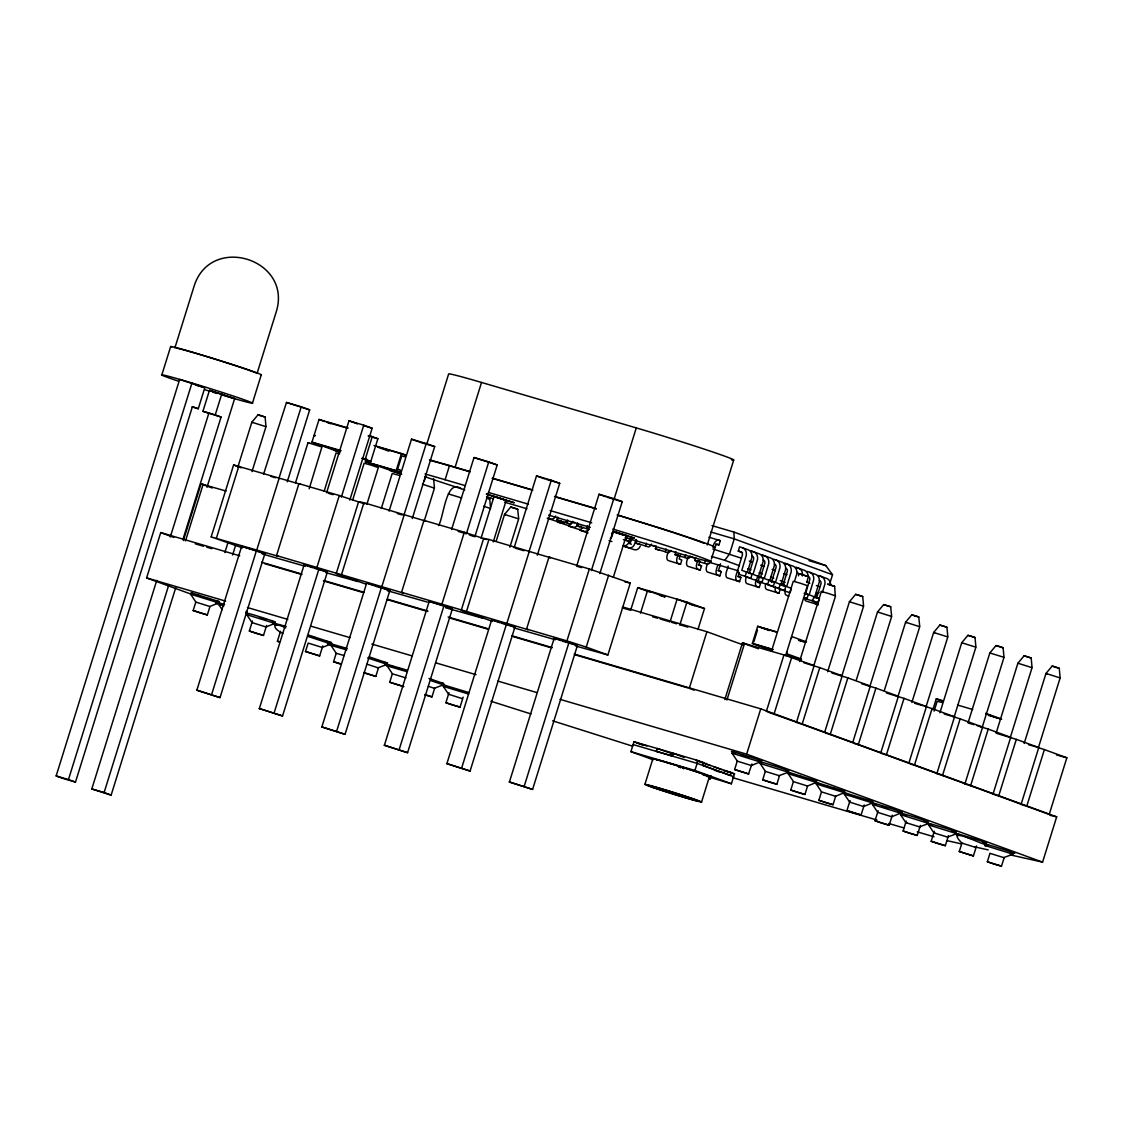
<?xml version="1.0" encoding="UTF-8"?>
<svg xmlns="http://www.w3.org/2000/svg" width="1123" height="1123" viewBox="0 0 1123 1123"><rect width="100%" height="100%" fill="white"/><g stroke="black" fill="none" stroke-linecap="round" stroke-linejoin="round"><path stroke-width="1.5" d="M161.852 374.871L170.668 346.558M174.879 347.919L193.844 287.025C209.804 232.896 293.608 258.992 276.005 312.601L257.041 373.496A43.025 1.207 17.3 0 0 221.54 361.199A43.025 1.207 17.3 0 0 176.339 348.046M198.28 408.73L192.426 406.61L75.48 782.113L63.169 778.492L56.15 775.937L179.652 379.434L204.807 387.744L198.28 408.73L192.117 406.933M75.48 782.113L68.461 779.559L191.949 383.041M191.008 594.109L146.608 577.924L160.729 532.597L239.718 555.801M183.119 538.886L221.077 417.054L202.926 411.313L209.468 390.313L234.637 398.623L207.011 487.284M175.75 587.666L111.135 795.126L91.805 788.95L156.785 580.338M170.303 536.948L208.766 413.446M221.077 417.054L215.237 414.92L221.778 393.934M111.135 795.126L104.116 792.557L168.576 585.616M183.372 540.528L201.017 483.887L226.102 491.06M185.492 540.949L203.137 484.308M252.436 403.185L261.252 374.857M211.18 536.906L233.598 464.964L300.417 484.294L298.929 483.662L276.525 555.59L278.013 556.236L211.18 536.906L242.47 547.884M209.945 606.602L207.348 614.927L200.217 612.933L193.17 610.519L195.767 602.181M237.809 467.196L251.833 422.206L258.023 414.808L261.575 415.819L265.098 417.026L265.997 426.614L251.987 471.618M216.472 537.959L238.876 466.017M224.867 552.516L227.983 542.521M232.601 554.987L235.704 544.992M196.848 690.196L241.656 546.325L256.423 550.663L264.846 553.737L220.038 697.608L196.848 690.196L220.038 697.608M287.249 481.795L309.667 409.867L301.231 406.793L286.463 402.455L263.554 474.229M211.615 694.533L256.423 550.663M278.827 478.721L301.231 406.793M256.83 549.807L279.248 477.879M266.614 625.427L263.498 635.421L256.381 633.414L249.334 631.014L252.45 621.005M295.531 482.693L307.983 442.701L321.922 446.982L309.176 488.772M340.044 452.358L311.969 442.125L319.03 419.469L348.172 428.017M279.459 642.047L277.409 641.261L280.525 631.252M324.126 491.27L336.058 452.948L339.637 453.874M259.357 708.557L304.165 564.687L318.932 569.024L327.354 572.098L282.547 715.969L259.357 708.557L282.547 715.969M326.582 492.744L348.986 420.816L363.754 425.154L372.176 428.228L349.772 500.156M276.525 555.59L316.883 567.452L339.286 495.51L364.793 503.946M274.124 712.894L318.932 569.024M341.35 497.082L363.754 425.154M322.764 645.907L319.662 655.916L305.484 651.494L308.193 643.086L322.245 647.452L331.032 643.998L308.249 636.516M352.72 499.847L364.147 463.195L371.264 465.189L378.311 467.603L366.884 504.269M401.669 474.271L365.452 461.637L366.421 458.535M362.715 459.026L370.815 461.399L377.875 438.742L369.186 435.584M341.504 574.681L363.908 502.739L425.449 521.016L423.961 520.384L401.543 592.326L403.045 592.958L316.883 567.452M340.606 664.156L333.573 661.742L336.156 653.418M381.315 508.424L392.222 473.429L399.339 475.436M401.487 453.58L405.01 454.857L404.42 456.752L401.781 455.798L397.64 469.077L400.279 470.046L399.69 471.941L396.166 470.649L401.487 453.58L374.015 445.508M321.866 726.918L366.688 583.048L381.455 587.385L389.878 590.459L345.056 734.33L321.866 726.918L345.056 734.33M389.091 511.105L411.495 439.177L426.263 443.515L434.685 446.589L412.281 518.517M336.633 731.255L381.455 587.385M403.859 515.443L426.263 443.515M381.862 586.543L404.266 514.601M426.852 443.922L448.653 373.945A68.25 1.909 17.3 0 1 481.528 382.452L636.278 427.905A68.25 1.909 17.3 0 1 708.515 450.548A68.25 1.909 17.3 0 1 731.424 459.77M424.297 480.925L425.757 476.264M363.698 672.775L375.812 676.397L378.409 668.073M424.087 521.423L434.461 488.084L433.562 478.496M425.056 474.004A74.188 2.078 17.3 0 1 445.101 479.732L449.509 465.568L469.512 471.435M441.507 463.518A68.25 1.909 17.3 0 1 455.054 467.421L481.528 382.452M403.634 686.63L389.723 682.237L392.32 673.898M438.517 525.592C443.824 517.689 445.831 477.977 461.16 488.645M384.389 745.279L429.197 601.409L443.964 605.746L452.387 608.82L407.579 752.691L384.389 745.279L407.579 752.691M451.6 529.466L474.004 457.538L488.772 461.876L497.194 464.95L474.79 536.878M401.543 592.326L441.915 604.174L464.318 532.232L486.736 539.545M399.156 749.617L443.964 605.746M488.772 461.876L466.368 533.804L458.17 531.404M481.065 538.142L494.036 496.492L500.17 498.205L506.22 500.282L493.25 541.932M424.845 694.898L431.962 696.892L434.559 688.553M466.522 611.403L488.926 539.461L550.467 557.738L548.979 557.106L526.575 629.048L528.063 629.68L441.915 604.174M463.153 697.144L460.051 707.139L452.92 705.132L445.873 702.731L448.989 692.723M496.226 541.075L504.536 514.418L510.712 507.02L517.689 509.168L518.7 518.826L509.87 547.154M446.898 763.64L491.706 619.77L506.473 624.107L514.896 627.181L470.088 771.052L446.898 763.64L470.088 771.052M514.109 547.827L536.513 475.899L551.281 480.237L559.717 483.311L537.299 555.239M461.665 767.978L506.473 624.107M528.877 552.165L551.281 480.237M506.88 623.265L529.298 551.323M560.84 520.623A5.194 2.611 -73.6 0 1 559.394 520.833L556.938 519.935L557.822 517.113M572.463 521.493A5.194 2.611 -73.6 0 1 569.249 523.725L566.792 522.827L567.662 520.005M580.9 526.14A5.194 2.611 -73.6 0 1 579.089 526.617L576.632 525.718L577.517 522.897M588.929 529.509L586.473 528.61L587.357 525.789M509.407 782.001L554.215 638.131L568.982 642.468L577.404 645.543L532.597 789.413L509.407 782.001L532.597 789.413M599.822 573.6L622.226 501.672L613.804 498.598L599.036 494.26L576.632 566.203L581.546 567.648M526.575 629.048L566.933 640.896L589.336 568.968L630.284 583.034L607.88 654.962L575.692 646.006M524.174 786.339L568.982 642.468M591.4 570.54L613.804 498.598M613.972 499.538L636.278 427.905M613.088 532.807L612.161 535.797A5.194 4.492 -70 0 1 610.322 538.549M607.88 654.962L586.262 647.073L608.666 575.144M613.355 577.208L626.325 535.559L614.141 531.769L617.159 532.864M626.732 537.356L625.848 540.177L628.304 541.075A5.194 2.611 -73.6 0 0 631.828 538.268M629.933 538.956L629.006 541.946A5.194 4.492 -70 0 1 623.153 545.638M632.361 538.282L629.975 543.392M636.011 539.503L634.621 543.995A5.194 4.492 -70 0 1 628.768 547.687L624.458 546.41L634.383 549.723A5.194 4.492 -70 0 0 640.236 546.045M639.591 543.757A5.194 2.611 -73.6 0 1 638.159 543.967L635.702 543.069L636.587 540.233M651.522 544.051A5.194 2.611 -73.6 0 1 647.999 546.859L645.543 545.96L646.427 543.125M697.93 629.54L704.486 608.498L686.939 602.096L637.71 587.638L630.649 610.294L622.282 607.852M658.906 549.723A5.194 2.611 -73.6 0 1 657.839 549.751L655.383 548.852L656.267 546.017M640.503 613.186L647.55 590.53L665.097 596.931L660.184 595.485M670.908 550.41A5.194 2.611 -73.6 0 1 667.694 552.642L665.237 551.744L666.107 548.908M668.213 551.688L667.287 554.678A5.194 2.611 -73.6 0 0 668.199 560.531L680.51 564.322L681.829 560.082L679.204 558.945L680.215 555.211M678.966 555.324A5.194 2.611 -73.6 0 1 677.534 555.534L675.077 554.636L675.962 551.8M678.067 554.58L677.127 557.57A5.194 2.611 -73.6 0 0 678.039 563.423L680.51 564.322M690.603 556.194A5.194 2.611 -73.6 0 1 687.374 558.426L684.918 557.527L685.802 554.692M687.908 557.471L686.981 560.461A5.194 2.611 -73.6 0 0 687.894 566.315L700.191 570.105L701.51 565.866L698.899 564.729L699.896 560.995M670.038 621.861L677.085 599.205L694.632 605.606M653.137 759.766L630.915 751.666L634.004 741.756L671.975 752.803L684.314 757.478M699.039 560.84A5.194 2.611 -73.6 0 1 697.229 561.318L694.772 560.419L695.642 557.584M697.748 560.363L696.822 563.353A5.194 2.611 -73.6 0 0 697.734 569.207L700.191 570.105M679.878 624.753L686.939 602.096M707.265 544.95L733.74 459.981M711.07 560.152A5.194 2.611 -73.6 0 1 707.069 564.209L704.612 563.311L705.497 560.475M707.602 563.255L706.662 566.245A5.194 2.611 -73.6 0 0 707.574 572.098L719.885 575.888L721.205 571.649L718.566 570.273L720.517 563.788M711.533 558.65L715.253 546.69A2.962 1.488 -73.6 0 1 717.541 544.374L718.945 544.894L720.264 540.64L718.397 540.009A7.426 3.734 -73.6 0 0 713.47 545.006L713.189 545.792M644.897 784.387L652.828 758.895M657.741 751.806L656.337 751.301L657.208 748.465L672.944 754.024M717.906 564.658L716.516 569.136A5.194 2.611 -73.6 0 0 717.429 574.99L719.885 575.888M622.998 607.066L706.9 631.702L689.255 688.343L694.196 690.154M728.223 566.048L726.356 572.028A5.194 2.611 -73.6 0 0 727.269 577.882L739.566 581.672L740.899 577.433L738.274 576.296L739.285 572.562M724.447 770.518L731.34 772.54L730.455 775.375L702.731 765.423L703.616 762.587L698.001 760.538L673.379 753.308L672.509 756.144L671.105 755.639L671.975 752.803M742.485 552.6L738.274 551.07L739.594 546.817L742.85 547.827A7.426 6.415 -70 0 1 746.248 555.492L741.812 570.344L752.129 574.078L750.81 578.331L746.5 577.068A5.194 4.492 -70 0 1 744.549 575.776M737.6 570.442L736.197 574.92A5.194 2.611 -73.6 0 0 737.109 580.773L739.566 581.672M750.81 578.331L745.195 576.281L746.514 572.028M710.438 765.605L696.232 760.425L734.498 773.859L731.41 783.77L694.912 770.462L698.001 760.538M757.744 576.127L763.359 578.177L762.04 582.43L756.425 580.38L757.744 576.127L753.028 574.358L757.478 559.591A7.426 6.415 -70 0 0 754.08 551.926L750.824 550.916L759.695 553.976A7.426 6.415 -70 0 1 763.093 561.64L758.699 575.888L759.176 576.955M759.429 576.857L757.941 581.84L760.58 583.216L759.26 587.455L746.963 583.665A5.194 2.611 -73.6 0 1 746.051 577.812M724.826 699.573L742.457 642.932L783.952 654.92L814.147 665.588L796.502 722.229L767.865 712.052M705.188 766.153L706.072 763.317M726.932 699.994L744.577 643.353M773.27 586.529L767.655 584.479L768.974 580.226L764.272 578.542L768.708 563.69A7.426 6.415 -70 0 0 765.31 556.025L762.054 555.015L770.925 558.075A7.426 6.415 -70 0 1 774.323 565.739L769.859 580.409L774.589 582.276L773.27 586.529L768.96 585.265A5.194 4.492 -70 0 1 766.658 583.469M701.552 802.033L709.694 775.853M772.105 650.582L752.354 643.381L757.674 626.297L777.074 631.996M711.224 775.965L710.227 779.194L708.824 778.688M753.828 641.794L757.449 630.185M773.284 559.114L776.54 560.124A7.426 6.415 -70 0 1 779.938 567.789L775.474 582.458L780.204 584.325L778.885 588.578L774.575 587.315A5.194 4.492 -70 0 1 772.273 585.518M765.732 583.595A5.194 2.611 -73.6 0 0 766.644 589.449L778.955 593.239L780.274 588.999M778.253 588.059A5.194 4.492 -70 0 0 780.19 589.364L784.5 590.628L785.819 586.374L780.204 584.325M751.905 763.963L748.536 773.944L734.624 769.55L737.221 761.226M771.473 651.242L793.273 581.251L800.39 583.244L807.437 585.659L785.637 655.65M790.999 589.842L790.115 592.677L785.805 591.414A5.194 4.492 -70 0 1 783.868 590.108M794.719 580.703L796.783 573.937A7.426 6.415 -70 0 0 793.385 566.273L784.514 563.213L787.77 564.223A7.426 6.415 -70 0 1 791.168 571.888L786.704 586.557L791.434 588.424M760.748 708.852L1056.687 816.828L1042.579 862.141L746.641 754.165L760.748 708.852L574.19 654.049M766.307 711.561L783.952 654.92M806.89 581.812L808.013 578.036A7.426 6.415 -70 0 0 804.615 570.372L795.758 567.312L799 568.322A7.426 6.415 -70 0 1 802.398 575.987M787.181 651.789L786.591 653.684L801.19 659.019M791.308 638.496L791.912 636.601L806.511 641.935M805.57 593.674L806.511 590.684M804.096 597.983L806.96 598.826L808.293 594.572L805.486 593.548M774.042 714.031L791.687 657.39M819.074 600.089L818.19 602.925L812.575 600.875L813.908 596.622L809.178 594.839L813.642 580.072A7.426 6.415 -70 0 0 810.23 572.421L806.988 571.41M814.961 598.054L816.814 592.074M779.46 775.881L776.863 784.219L769.746 782.212L762.699 779.797L765.296 771.473M799.548 661.489L821.348 591.484L828.479 593.491L835.526 595.906L813.726 665.897M822.345 592.453L824.872 584.171A7.426 6.415 -70 0 0 821.46 576.52L818.218 575.509L827.075 578.57A7.426 6.415 -70 0 1 830.613 585.265M829.925 583.076L832.522 574.737L825.84 565.627L733.852 532.063L712.024 525.648M819.762 667.638L842.222 675.821L824.591 732.477L802.117 724.279L819.762 667.638L803.829 662.752M807.535 786.128L804.952 794.452L797.821 792.459L790.774 790.045L793.371 781.72M827.637 671.722L849.437 601.731L855.614 594.348L859.179 595.344L862.703 596.552L863.601 606.153L841.801 676.144M847.837 677.871L870.311 686.069L852.666 742.71L830.206 734.526L847.837 677.871L831.904 673M835.624 796.375L833.027 804.7L825.91 802.706L818.864 800.292L821.446 791.954M856.231 680.313L877.512 611.979L883.703 604.581L890.665 606.729L891.676 616.387L869.876 686.378M875.926 688.118L898.386 696.316L880.741 752.957L858.281 744.76L875.926 688.118L861.622 683.725M864.219 804.952L861.102 814.947L853.985 812.954L846.939 810.539L850.055 800.545M884.306 690.547L905.587 622.226L911.778 614.828L918.74 616.976L919.751 626.634L897.951 696.625M886.426 693.003L904.001 698.366L886.356 755.007L881.723 753.533M892.294 815.2L889.177 825.194L882.06 823.201L875.014 820.787L878.13 810.778M911.862 702.465L933.662 632.474L939.853 625.076L943.418 626.072L946.942 627.28L947.826 636.881L926.026 706.872M904.001 698.366L926.461 706.564L908.816 763.205L887.956 755.597M932.076 708.613L954.536 716.811L936.891 773.452L914.431 765.254L932.076 708.613L924.341 706.142L926.461 706.564M932.876 709.666L936.273 698.801L942.436 700.612L941.846 702.507L937.214 701.159L934.111 711.112M920.369 825.447L917.252 835.442L910.135 833.434L903.089 831.034L906.205 821.025M939.937 712.712L961.737 642.721L967.928 635.323L971.493 636.32L975.017 637.527L975.915 647.129L954.115 717.12M960.151 718.86L982.611 727.058L964.98 783.7L942.506 775.502L960.151 718.86L952.43 716.39L954.536 716.811M948.444 835.68L945.341 845.689L938.21 843.682L931.164 841.267L934.28 831.273M968.026 722.959L989.826 652.968L996.003 645.571L999.568 646.567L1003.092 647.774L1003.99 657.376L982.19 727.367M988.226 729.108L1010.7 737.306L993.055 793.947L970.595 785.749L988.226 729.108L977.221 725.669M976.533 845.928L973.416 855.937L959.253 851.515L961.948 843.106L975.536 847.388M996.101 733.207L1017.901 663.216L1024.092 655.818L1027.643 656.815L1031.167 658.022L1032.065 667.624L1010.265 737.614M1016.315 739.355L1038.775 747.539L1021.13 804.194L998.67 795.996L1016.315 739.355L997.098 733.501M1004.088 857.846L1001.491 866.17L994.374 864.177L987.328 861.762L989.925 853.438M1024.176 743.44L1045.976 673.449L1052.167 666.065L1055.732 667.062L1059.256 668.269L1060.14 677.871L1038.34 747.862M1044.39 749.588L1066.85 757.786L1049.205 814.428L1026.745 806.244L1044.39 749.588L1038.199 747.623M574.808 522.279L573.811 522.911M711.463 556.418L724.798 560.335L729.585 553.878L734.245 538.886L733.852 532.063M209.931 606.476L218.69 602.897L190.601 594.165L195.879 602.096L209.468 606.378M266.081 626.957L274.854 623.391L246.751 614.66L252.043 622.591L265.618 626.873M377.932 667.848L387.154 664.367L367.6 657.938M434.082 688.343L443.318 684.862L431.021 680.664M751.371 765.507L760.145 761.941L732.042 753.196L737.334 761.141L750.908 765.423M778.983 775.67L788.248 772.301L787.321 772.119M807.535 786.002L816.295 782.422L788.206 773.691L793.484 781.636L807.072 785.903M835.61 796.249L844.37 792.67L816.281 783.938L821.559 791.883L835.147 796.151M863.685 806.496L872.445 802.917L844.356 794.186L849.648 802.117L863.222 806.398M891.76 816.73L900.534 813.164L872.431 804.433L877.723 812.364L891.297 816.646M919.372 826.893L928.637 823.524L927.71 823.356M947.461 837.14L956.684 833.659L928.595 824.914L933.873 832.859L935.305 833.406M1003.611 857.621L1012.876 854.266L1011.949 854.084M816.168 593.674L819.088 592.691M265.098 417.026L262.459 416.296M265.744 426.6L251.833 422.206L252.759 422.599M434.208 488.07L422.402 484.181M490.47 506.978L489.726 498.977L487.087 498.261M518.447 518.812L504.536 514.418L505.462 514.811M626.325 535.559L621.777 534.323M835.273 595.878L834.628 586.304L832.845 585.841M862.703 596.552L855.614 594.348M863.348 606.125L849.437 601.731L850.364 602.139M891.423 616.373L877.512 611.979L878.439 612.386M919.498 626.62L905.587 622.226L906.514 622.619M947.587 636.867L933.662 632.474L934.603 632.867M1003.092 647.774L996.003 645.571M975.662 647.101L961.976 642.847M989.826 652.968L1003.751 657.25M1017.901 663.216L1031.812 667.595M1059.887 677.843L1045.976 673.449L1046.903 673.856M193.17 610.519L207.348 614.927M249.334 631.014L263.498 635.421M277.409 641.261L279.515 641.752M305.484 651.494L319.662 655.916M333.573 661.742L340.69 663.749M389.723 682.237L403.662 686.518M445.873 702.731L460.051 707.139M734.624 769.55L748.788 773.972M762.699 779.797L776.863 784.219M790.774 790.045L804.952 794.452M818.864 800.292L833.027 804.7M846.939 810.539L861.102 814.947M875.014 820.787L889.177 825.194M903.089 831.034L917.252 835.442M931.164 841.267L945.341 845.689M959.253 851.515L973.416 855.937M987.328 861.762L1001.491 866.17M218.718 603.023L215.967 602.377M222.214 609.747L218.676 604.413L224.024 605.788M246.316 611.67L247.242 611.853L246.218 611.305M245.867 613.088L246.793 613.27L245.783 612.723M273.956 623.335L274.882 623.518M330.541 642.412L331.482 642.581L308.699 635.099M330.106 643.816L331.032 643.998M386.256 664.311L387.196 664.493M442.42 684.805L443.346 684.988M462.171 698.59L448.568 694.253L443.304 686.378L468.53 694.014M759.246 761.885L760.173 762.054M815.396 782.366L816.323 782.549M843.471 792.613L844.398 792.796M871.995 801.443L872.922 801.625L844.805 792.768L845.816 793.301M871.56 802.861L872.487 803.043M899.635 813.108L900.562 813.291M928.145 821.938C922.432 818.878 887.072 808.883 906.486 815.382M928.609 823.412L900.52 814.666L905.798 822.612L919.849 826.977M956.235 832.185C956.136 830.823 915.427 819.383 931.922 824.717M955.785 833.603L956.712 833.771M961.948 843.106C943.924 824.97 982.457 844.791 983.86 843.836M933.873 832.859L947.924 837.225M990.037 853.354L1004.074 857.719M363.908 502.739L358.616 501.686L336.212 573.628L365.887 584.086M488.926 539.461L483.648 538.408L461.23 610.351L492.52 621.328M625.006 581.967L630.284 583.034M812.027 665.167L814.147 665.588M840.116 675.4L842.222 675.821M357.83 581.517L325.642 572.562M868.191 685.648L870.311 686.069M896.266 695.895L898.386 696.316M482.862 618.24L445.62 607.796M980.505 726.637L982.611 727.058M1008.58 736.885L1010.7 737.306M1038.775 747.539L1028.457 744.717M1066.85 757.786L1056.532 754.965M1049.893 815.298L1056.687 816.828M947.447 840.734L961.035 843.794M974.638 846.854L988.226 849.914M1010.307 854.884L1042.579 862.141M486.47 494.022L514.306 502.795L486.427 494.232M216.416 600.959L219.167 601.605L191.036 592.747L192.061 593.281M272.566 621.454C286.505 625.244 243.284 611.137 248.211 613.776M384.88 662.43L387.632 663.075L369.228 656.885M757.857 759.99C778.099 765.563 715.562 746.023 735.383 753M785.946 770.238C799.871 774.028 756.649 759.934 761.591 762.573M441.044 682.924L443.782 683.57L428.986 678.474M814.021 780.485L816.772 781.131L788.641 772.273L789.666 772.821M842.096 790.732L844.847 791.378L816.716 782.52L817.741 783.054M898.246 811.227C918.488 816.786 855.951 797.26 875.772 804.236M982.485 841.955C1002.713 847.528 940.176 827.988 960.011 834.965M1010.56 852.203C1031.293 857.986 967.605 838.011 988.086 845.212M315.226 435.556L314.173 435.303L315.198 435.696M683.163 768.399L683.991 768.595L683.177 768.286M224.46 604.371L219.125 602.995L220.136 603.528M326.133 641.205L328.73 641.935M282.771 633.47C271.247 627.771 272.482 621.103 285.747 627.925M923.738 820.745L926.335 821.46M951.813 830.992L954.41 831.708M503.146 499.482L506.22 500.282M1057.459 667.806L1059.256 668.269M363.74 672.495L375.812 676.397M367.01 664.198L378.395 667.946M309.667 409.867L286.463 402.455M363.964 425.814L372.176 428.228M419.918 442.251L434.685 446.589M497.194 464.95L474.004 457.538M546.578 479.451L559.717 483.311M607.459 497.335L622.226 501.672M710.831 532.007L734.245 538.886L832.522 574.737M809.037 560.686L825.84 565.627M347.316 428.172L326.26 421.981L330.766 423.75M369.018 435.738L372.246 436.693L365.2 459.349L361.957 458.395M195.584 385.035L204.807 387.744M368.147 435.892L377.875 438.742M720.264 540.64L708.95 537.215M234.637 398.623L209.468 390.313M492.843 478.286L532.835 490.035M554.495 496.394L596.159 508.635M715.66 543.925L718.945 544.894M455.054 467.421L470.2 471.871M492.071 478.286L532.442 490.147M555.983 497.068L596.355 508.916M738.274 551.07L740.731 551.786A2.962 2.569 -70 0 1 742.317 555.338L738.12 568.799A5.194 4.492 -70 0 0 740.885 575.018L745.195 576.281M377.525 446.786L405.01 454.857M712.852 548.965L741.04 558.061M445.101 479.732L465.09 485.599M488.421 492.45L528.414 504.199M550.088 510.558L591.737 522.799M311.969 442.125L341.111 450.674M317.584 444.175L340.255 450.828M202.926 411.313L215.237 414.92M334.429 450.309L339.286 451.741M752.129 574.078L747.399 572.211L751.863 557.541A7.426 6.415 -70 0 0 748.465 549.877L742.401 547.842M526.954 508.761L515.303 505.336A74.188 2.078 17.3 0 1 504.592 502.163M548.628 515.134L590.277 527.361M625.272 537.65L676.018 552.502M689.368 556.432L696.049 558.384M709.385 562.314L737.755 570.638M757.772 576.52L763.359 578.177M769.452 579.945L772.792 580.928M781.131 583.384L784.472 584.353M365.452 461.637L396.166 470.649M368.976 462.915L399.69 471.941M785.819 586.374L781.089 584.507L785.553 569.838A7.426 6.415 -70 0 0 782.155 562.174L776.091 560.138M390.074 470.621L401.388 473.934M556.938 519.935L566.792 522.827M576.632 525.718L586.473 528.61M635.702 543.069L645.543 545.96M655.383 548.852L665.237 551.744M675.077 554.636L684.918 557.527M694.772 560.419L704.612 563.311M623.391 539.63L628.304 541.075M804.096 593.351L808.293 594.572M756.425 580.38L752.115 579.117A5.194 4.492 -70 0 1 750.164 577.826M762.04 582.43L757.73 581.167A5.194 4.492 -70 0 1 755.779 579.875M767.655 584.479L763.345 583.216A5.194 4.492 -70 0 1 761.043 581.419M698.239 564.897L701.51 565.866M717.92 570.681L721.205 571.649M737.614 576.464L740.899 577.433M757.295 582.247L760.58 583.216M588.017 532.92L579.538 530.028L583.848 531.291A5.194 4.492 -70 0 0 589.14 528.835M609.045 540.696L611.923 541.539M812.575 600.875L808.279 599.612A5.194 4.492 -70 0 1 805.963 597.815M818.19 602.925L813.894 601.661A5.194 4.492 -70 0 1 811.943 600.356M298.929 483.662L339.286 495.51M423.961 520.384L464.318 532.232M548.979 557.106L589.336 568.968M270.629 476.32L275.556 477.766M328.211 493.236L333.138 494.681M397.289 513.52L402.216 514.966M515.752 548.319L523.964 550.719M689.719 604.16L704.486 608.498M761.183 627.589L777.355 632.333M798.453 640.026L804.924 641.935M798.734 640.363L803.591 641.794M752.354 643.381L773.368 649.557M755.877 644.658L772.034 649.403M957.568 705.062L972.7 709.497M785.047 654.737L801.218 659.482M785.342 655.074L801.499 659.819M652.575 616.752L657.629 618.226M660.184 618.97L669.406 621.693M671.666 622.339L676.593 623.784M679.499 624.655L687.922 627.125M988.535 715.407L1001.562 719.225M914.501 703.251L922.699 705.665M944.218 713.975L950.788 715.913M969.023 723.254L973.936 724.7M264.846 553.737L241.656 546.325M314.229 568.238L327.354 572.098M375.11 586.122L389.878 590.459M452.387 608.82L429.197 601.409M501.77 623.321L514.896 627.181M562.651 641.205L577.404 645.543M262.221 553.934L305.33 566.315M387.253 590.656L427.428 602.11M513.955 627.869L555.38 639.759M261.575 562.23L301.905 574.078M323.761 580.493L364.091 592.34M387.632 599.247L427.961 611.094M448.133 617.018L488.477 628.866M512.004 635.786L552.334 647.634M264.719 563.648L301.638 574.485M323.452 580.9L362.041 592.228M387.21 599.626L427.484 611.459M449.298 617.861L487.901 629.203M513.071 636.587L549.989 647.438M575.158 654.835L687.585 687.852M195.332 543.841L203.544 546.255M206.814 547.224L211.742 548.67M146.608 577.924L225.611 601.114M247.453 607.543L287.797 619.391M311.324 626.297L349.983 637.653M371.839 644.069L412.169 655.916M435.696 662.837L476.04 674.684M497.882 681.1L536.541 692.456M560.068 699.362L746.641 754.165M637.162 743.075L639.619 743.791M641.093 744.226L647.002 745.967M723.423 770.617L734.498 773.859M656.337 751.301L671.105 755.639M633.119 744.577L697.116 763.373L733.614 776.695M727.999 774.645L730.455 775.375M732.772 777.678L877.007 820.043M888.756 823.482L903.847 827.918M917.266 831.862L934.041 836.789M630.915 751.666L694.912 770.462M731.41 783.77L706.451 776.246M56.15 775.937L68.461 779.559M91.805 788.95L104.116 792.557M617.271 514.881L663.272 529.087A74.188 2.078 17.3 0 1 712.908 547.196M888.139 606.069L890.778 606.799M612.849 529.031L658.864 543.237A74.188 2.078 17.3 0 1 710.452 561.121A74.188 2.078 17.3 0 1 675.274 552.334M613.214 531.109L634.397 538.071L624.978 535.545M208.26 598.573L210.633 599.289M833.94 788.346L836.312 789.076M263.231 618.703L265.604 619.433M286.183 626.508L275.275 623.49L276.3 624.023M432.874 680.538L435.261 681.254M831.989 585.588L827.539 584.1L834.628 586.304M1056.603 667.553L1052.167 666.065M621.384 534.45L623.827 535.208M501.686 499.047L495.805 497.166M681.184 767.641L678.713 766.911L680.412 767.57M673.239 793.161C668.129 791.701 678.32 794.705 673.21 793.259M748.522 757.253L741.236 754.965M885.205 807.339L887.675 808.097M973.136 839.218L965.864 836.93M259.525 617.552L261.996 618.324M347.218 648.504L331.425 643.97L334.331 645.192M346.782 649.922L330.99 645.388L336.268 653.333L344.157 655.537M401.15 669.168L403.62 669.94M887.226 605.788L883.703 604.581M261.547 416.015L258.023 414.808M618.633 533.341L620.205 533.846M617.72 533.299L620.163 534.071M483.578 506.164L490.625 508.579M424.915 694.477L431.962 696.892M490.919 701.243L530.94 713.933M552.614 720.812L632.656 746.191M798.593 775.839L800.98 776.597M826.668 786.086L829.055 786.844M881.625 806.188L884.012 806.946M312.11 636.909L315.689 638.046M340.185 647.157L343.764 648.294M406.961 670.15L387.589 664.465L388.6 664.998M397.528 668.017L399.914 668.789M406.526 671.554L387.14 665.883L392.432 673.814L405.964 677.913M428.382 686.279L434.545 688.427M566.933 640.896L586.262 647.073M795.94 722.3L802.117 724.279M825.559 733.038L830.206 734.526M853.634 743.286L858.281 744.76M909.798 763.78L914.431 765.254M936.329 773.522L942.506 775.502M964.404 783.77L970.595 785.749M992.479 794.017L998.67 795.996M1020.554 804.265L1026.745 806.244M613.088 531.811L616.499 532.92M487.115 498.065L489.726 498.977M196.567 594.867L199.796 595.92M390.481 665.686L393.12 666.585M468.965 692.596L443.739 684.96L444.764 685.493M455.587 486.933L454.675 486.596M461.609 497.938L448.372 493.923L449.298 494.317M907.23 823.159L905.798 822.612M599.036 494.26L606.055 496.815M809.795 572.435L815.845 574.471A7.426 6.415 -70 0 1 819.257 582.121L814.793 596.804L819.523 598.671L813.908 596.622M536.513 475.899L544.95 478.974M749.238 561.051L752.508 562.244M760.692 565.234L763.977 566.427M772.161 569.417L775.446 570.61M783.629 573.6L786.9 574.794M806.553 581.967L809.837 583.16M816.393 585.56L819.664 586.753M411.495 439.177L418.514 441.732M348.986 420.816L357.409 423.89M724.798 560.335L739.481 565.697M747.651 568.673L750.908 569.852M759.064 572.828L762.32 574.021M770.49 576.997L773.747 578.191M780.274 580.577L785.174 582.36M768.974 580.226L774.589 582.276M319.03 419.469L324.645 421.518M784.5 590.628L777.649 587.862M804.152 597.801L806.96 598.826M652.744 545.441L656 546.62M788.795 596.131L786.339 595.232A5.194 2.611 -73.6 0 1 785.244 590.038M778.955 593.239L776.484 592.34A5.194 2.611 -73.6 0 1 775.572 586.487M377.539 447.024L388.895 451.165M759.26 587.455L756.804 586.557A5.194 2.611 -73.6 0 1 755.891 580.703M628.585 543.195L631.393 544.22M362.139 458.24L370.815 461.399M757.674 626.297L769.311 630.55M985.587 713.287L1001.505 719.099M985.783 713.807L996.943 717.864M637.71 587.638L650.47 592.284M936.273 698.801L942.632 701.131M469.175 534.829L473.387 536.373M742.457 642.932L758.502 648.785M706.9 631.702L743.117 644.911M233.598 464.964L241.319 467.786M201.017 483.887L212.247 487.986M554.215 638.131L561.247 640.7M491.706 619.77L500.128 622.844M366.688 583.048L373.706 585.616M304.165 564.687L312.601 567.761M160.729 532.597L173.883 537.398M713.596 766.77L721.499 769.648M714.298 770.167L719.043 771.894M634.004 741.756L643.479 745.377M215.672 603.121L218.957 604.314M273.212 624.107L276.497 625.314M327.467 643.914L332.394 645.711M385.007 664.9L388.305 666.107M822.289 591.891L821.348 591.484M494.836 496.829L494.036 496.492M510.839 507.091L517.801 509.224M308.909 443.094L307.983 442.701M1012.834 854.14L984.745 845.408L985.769 845.942M956.698 835.287L957.694 835.709M928.623 825.04L929.605 825.461M900.548 814.793L901.53 815.214M872.473 804.545L873.455 804.966M844.384 794.312L845.38 794.719M788.22 772.175L760.131 763.443L765.409 771.389L779.446 775.754M816.309 784.065L817.305 784.472M788.234 773.817L789.216 774.224M760.159 763.57L761.141 763.991M732.084 753.322L733.066 753.744M443.332 686.49L444.315 686.911M387.182 666.009L388.165 666.416M331.018 645.514L332.015 645.936M274.868 625.02L275.851 625.441M246.793 614.772L247.776 615.193M218.704 604.525L219.701 604.946M190.629 594.292L191.626 594.699M1031.167 658.022L1024.092 655.818M975.017 637.527L967.928 635.323M946.942 627.28L939.853 625.076M918.853 617.032L911.778 614.828M653.754 759.415A29.675 0.828 17.3 0 1 681.31 766.897A29.675 0.828 17.3 0 1 708.501 776.456M705.763 775.586A26.713 0.744 17.3 0 1 703.18 774.968M656.562 759.864A26.713 0.744 17.3 0 1 659.145 760.468M660.352 760.79A26.713 0.744 17.3 0 1 663.23 761.576M664.451 761.927A26.713 0.744 17.3 0 1 702.128 773.803M703.321 774.224A26.713 0.744 17.3 0 1 705.834 775.193M429.463 459.854A74.188 2.078 17.3 0 1 449.509 465.568M493.264 498.724A74.188 2.078 17.3 0 1 486.554 496.675M464.768 489.839A74.188 2.078 17.3 0 1 424.592 476.573M617.482 515.148A68.25 1.909 17.3 0 1 673.505 532.681M674.979 533.158A68.25 1.909 17.3 0 1 687.079 537.215M688.427 537.664A68.25 1.909 17.3 0 1 703.924 543.265M431.078 460.683A68.25 1.909 17.3 0 1 439.823 463.041M583.16 527.347A5.194 4.492 -70 0 1 578.233 529.242L568.308 525.929L572.618 527.192A5.194 4.492 -70 0 0 577.91 524.736M814.526 601.254A5.194 2.611 -73.6 0 0 815.874 603.907L818.33 604.806L806.019 601.016A5.194 2.611 -73.6 0 1 804.672 597.759M796.895 572.281A2.962 2.569 -70 0 1 798.467 575.832M808.125 576.38A2.962 2.569 -70 0 1 809.697 579.931L805.514 593.379A5.194 4.492 -70 0 0 805.261 594.713M751.961 555.885A2.962 2.569 -70 0 1 753.547 559.436L749.35 572.898A5.194 4.492 -70 0 0 749.195 573.558M819.355 580.479A2.962 2.569 -70 0 1 820.927 584.03L816.744 597.478A5.194 4.492 -70 0 0 816.575 598.138M817.979 602.84A5.194 4.492 -70 0 1 817.558 602.405M774.421 564.083A2.962 2.569 -70 0 1 776.007 567.634L771.81 581.096A5.194 4.492 -70 0 0 771.557 582.416M785.665 568.182A2.962 2.569 -70 0 1 787.237 571.733L783.054 585.195A5.194 4.492 -70 0 0 782.885 585.841M611.838 533.06A5.194 2.611 -73.6 0 1 611.516 533.593M572.842 521.451A5.194 4.492 -70 0 1 566.989 525.143L557.078 521.83L561.374 523.093A5.194 4.492 -70 0 0 565.88 521.704M763.191 559.984A2.962 2.569 -70 0 1 764.777 563.535L760.58 576.997A5.194 4.492 -70 0 0 760.425 577.657M559.268 520.482A5.194 4.492 -70 0 1 555.759 521.044L547.252 518.236L550.144 518.994A5.194 4.492 -70 0 0 555.759 515.934M178.024 381.034A47.475 1.32 17.3 0 1 177.967 378.886A47.475 1.32 17.3 0 1 246.386 400.546A47.475 1.32 17.3 0 1 222.677 395.17M216.992 393.443A47.475 1.32 17.3 0 1 212.598 392.109M209.65 391.197A47.475 1.32 17.3 0 1 205.2 389.807M171.707 347.232A47.475 1.32 17.3 0 1 214.928 358.995A47.475 1.32 17.3 0 1 260.606 374.843M799.59 573.867L806.553 576.057L799.59 573.867M655.102 788.121A26.713 0.744 17.3 0 0 697.818 801.064A26.713 0.744 17.3 0 0 666.753 790.438A26.713 0.744 17.3 0 0 655.102 788.121M653.081 787.546A29.675 0.828 17.3 0 0 700.555 801.948A29.675 0.828 17.3 0 0 666.037 790.129A29.675 0.828 17.3 0 0 653.081 787.546"/></g></svg>
